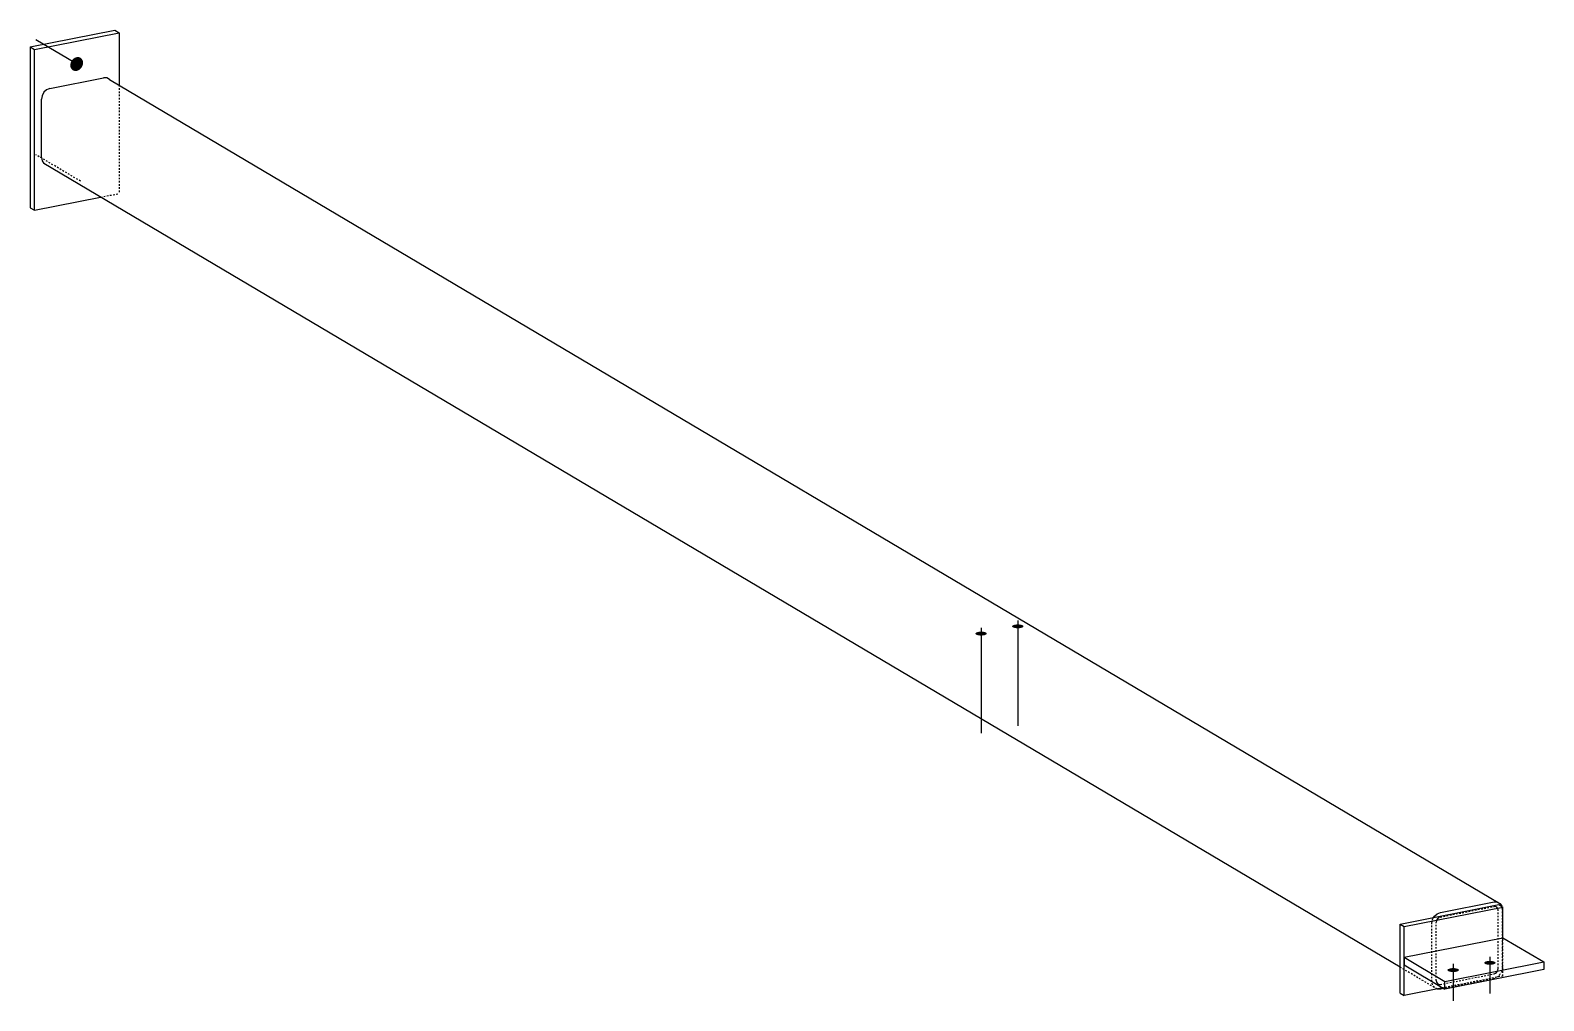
# Model space of a CAD drawing. Header units: millimetres. Extents: x 24 to 25853, y 3 to 1208.
# Drawn here: x 24 to 1881, y 18 to 1208 of the extents above; entities that cross this region are included whole.
import ezdxf

# ---------------------------------------------------------------- set-up
doc = ezdxf.new("R2010")
doc.units = ezdxf.units.MM
doc.linetypes.add('DXK_LINE_DOT2', pattern=[3.9198, 1.9599, -1.9599])
doc.layers.add('STÅL', color=7, linetype='Continuous')

msp = doc.modelspace()

# ---------------------------------------------------------------- hatches: boundary and pattern name
at = {"layer": 'STÅL', "linetype": 'Continuous'}
for points in [[(74.7, 1170.6), (75.8, 1172.2), (77.1, 1173.5), (78.6, 1174.5), (80.2, 1175.1), (81.8, 1175.5), (83.4, 1175.4), (84.9, 1175), (86.2, 1174.2), (87.3, 1173.1), (88.1, 1171.7), (88.6, 1170.2), (88.8, 1168.4), (88.6, 1166.6), (88.1, 1164.9), (87.3, 1163.2), (86.2, 1161.6), (84.9, 1160.3), (83.4, 1159.3), (81.8, 1158.6), (80.1, 1158.3), (78.5, 1158.4), (77.1, 1158.8), (75.7, 1159.6), (74.7, 1160.7), (73.8, 1162.1), (73.3, 1163.6), (73.2, 1165.4), (73.3, 1167.2), (73.8, 1168.9)], [(1190.9, 465.7), (1189.5, 465.7), (1188.1, 465.9), (1186.8, 466.1), (1185.7, 466.5), (1184.9, 466.9), (1184.3, 467.3), (1184, 467.8), (1184, 468.3), (1184.3, 468.8), (1184.9, 469.3), (1185.7, 469.7), (1186.8, 470), (1188.1, 470.3), (1189.5, 470.4), (1190.9, 470.5), (1192.4, 470.4), (1193.8, 470.3), (1195.1, 470), (1196.1, 469.7), (1197, 469.3), (1197.6, 468.8), (1197.9, 468.3), (1197.9, 467.8), (1197.6, 467.3), (1197, 466.9), (1196.1, 466.5), (1195.1, 466.1), (1193.8, 465.9), (1192.4, 465.7)], [(1236, 474.6), (1234.5, 474.6), (1233.1, 474.8), (1231.9, 475), (1230.8, 475.4), (1229.9, 475.8), (1229.3, 476.2), (1229, 476.7), (1229, 477.2), (1229.3, 477.7), (1229.9, 478.2), (1230.8, 478.6), (1231.9, 478.9), (1233.1, 479.1), (1234.5, 479.3), (1236, 479.4), (1237.4, 479.3), (1238.8, 479.1), (1240.1, 478.9), (1241.2, 478.6), (1242, 478.2), (1242.6, 477.7), (1242.9, 477.2), (1242.9, 476.7), (1242.6, 476.2), (1242, 475.8), (1241.2, 475.4), (1240.1, 475), (1238.8, 474.8), (1237.4, 474.6)], [(1770.3, 52.8), (1768.8, 52.9), (1767.5, 53), (1766.2, 53.3), (1765.1, 53.6), (1764.2, 54), (1763.6, 54.5), (1763.3, 55), (1763.3, 55.5), (1763.6, 55.9), (1764.2, 56.4), (1765.1, 56.8), (1766.2, 57.1), (1767.5, 57.4), (1768.8, 57.6), (1770.3, 57.6), (1771.8, 57.6), (1773.2, 57.4), (1774.4, 57.1), (1775.5, 56.8), (1776.4, 56.4), (1777, 55.9), (1777.3, 55.5), (1777.3, 55), (1777, 54.5), (1776.4, 54), (1775.5, 53.6), (1774.4, 53.3), (1773.2, 53), (1771.8, 52.9)], [(1815.3, 61.7), (1813.9, 61.8), (1812.5, 61.9), (1811.2, 62.2), (1810.1, 62.5), (1809.3, 62.9), (1808.7, 63.4), (1808.4, 63.9), (1808.4, 64.4), (1808.7, 64.8), (1809.3, 65.3), (1810.1, 65.7), (1811.2, 66), (1812.5, 66.3), (1813.9, 66.4), (1815.3, 66.5), (1816.8, 66.4), (1818.2, 66.3), (1819.5, 66), (1820.5, 65.7), (1821.4, 65.3), (1822, 64.8), (1822.3, 64.4), (1822.3, 63.9), (1822, 63.4), (1821.4, 62.9), (1820.5, 62.5), (1819.5, 62.2), (1818.2, 61.9), (1816.8, 61.8)]]:
    msp.add_hatch(color=96, dxfattribs=at).paths.add_polyline_path(points)

# ---------------------------------------------------------------- linework, layer by layer
at = {"layer": 'STÅL', "color": 2, "linetype": 'Continuous'}
for p, q in [((24, 1187.8), (127.9, 1208.3)), ((127.9, 1208.3), (132.9, 1205.3)), ((29, 1184.8), (132.9, 1205.3)), ((132.9, 1205.3), (132.9, 1141.1)), ((24, 1187.8), (24, 990.5)), ((24, 1187.8), (29, 1184.8)), ((29, 987.5), (29, 1184.8)), ((44.1, 1135.3), (40.7, 1132.2)), ((48.1, 1136.9), (44.1, 1135.3)), ((48.1, 1136.9), (113.9, 1149.9)), ((117.8, 1149.8), (113.9, 1149.9)), ((121.2, 1148), (117.8, 1149.8)), ((121.2, 1148), (1827.7, 137.1)), ((38.5, 1128), (37.7, 1123.6)), ((37.7, 1052.2), (37.7, 1123.6)), ((40.7, 1132.2), (38.5, 1128)), ((37.7, 1052.2), (38.5, 1048)), ((38.5, 1048), (40.7, 1044.8)), ((1705.2, 58.8), (40.7, 1044.8)), ((29, 987.5), (110.3, 1003.5)), ((24, 990.5), (29, 987.5)), ((1705.2, 111.5), (1826.4, 135.5)), ((1710.2, 108.6), (1831.4, 132.5)), ((1754.6, 126), (1820.4, 139)), ((1820.4, 139), (1824.3, 138.9)), ((1824.3, 138.9), (1827.7, 137.1)), ((1826.4, 135.5), (1831.4, 132.5)), ((1827.7, 137.1), (1830, 133.9)), ((1830.1, 133.3), (1830, 133.9)), ((1831.4, 94.9), (1831.4, 132.5)), ((1705.2, 27), (1705.2, 111.5)), ((1705.2, 111.5), (1710.2, 108.6)), ((1746.3, 119.7), (1747.2, 121.2)), ((1747.2, 121.2), (1750.6, 124.3)), ((1750.6, 124.3), (1754.6, 126)), ((1710.2, 24), (1710.2, 108.6)), ((1710.2, 71), (1831.4, 94.9)), ((1831.4, 94.9), (1881.4, 65.3)), ((1710.2, 71), (1710.2, 61.6)), ((1710.2, 71), (1760.2, 41.4)), ((1710.2, 61.6), (1760.2, 32)), ((1760.2, 41.4), (1881.4, 65.3)), ((1881.4, 55.9), (1760.2, 32)), ((1881.4, 65.3), (1881.4, 55.9)), ((1760.2, 32), (1760.2, 41.4)), ((1705.2, 27), (1710.2, 24)), ((1757.8, 33.4), (1710.2, 24)), ((1751.1, 32.1), (1754.6, 32)), ((1758.7, 32.8), (1754.6, 32))]:
    msp.add_line(p, q, dxfattribs=at)
at = {"layer": 'STÅL', "color": 96, "linetype": 'Continuous'}
for p, q in [((85.6, 1164.2), (31, 1196.5)), ((1236, 484), (1236, 354.8)), ((1190.9, 475.1), (1190.9, 345.9)), ((1770.3, 62.7), (1770.3, 17.6)), ((1815.3, 71.6), (1815.3, 26.5))]:
    msp.add_line(p, q, dxfattribs=at)
at = {"layer": 'STÅL', "color": 7, "linetype": 'DXK_LINE_DOT2'}
for p, q in [((132.9, 1141.1), (132.9, 1008)), ((110.3, 1003.5), (132.9, 1008)), ((1754.6, 120.3), (1820.4, 133.3)), ((1822.4, 133.3), (1820.4, 133.3)), ((1824, 132.4), (1822.4, 133.3)), ((1825.2, 130.8), (1824, 132.4)), ((1825.6, 128.7), (1825.2, 130.8)), ((1830.8, 129.8), (1830.1, 133.3)), ((1744.2, 112.7), (1745, 117.1)), ((1744.2, 41.2), (1744.2, 112.7)), ((1745, 117.1), (1746.3, 119.7)), ((1749.8, 115.9), (1749.4, 113.7)), ((1749.4, 42.3), (1749.4, 113.7)), ((1750.9, 118), (1749.8, 115.9)), ((1752.6, 119.5), (1750.9, 118)), ((1754.6, 120.3), (1752.6, 119.5)), ((1825.6, 57.3), (1825.6, 128.7)), ((1830.8, 58.3), (1830.8, 129.8)), ((1831.4, 47.9), (1831.4, 94.9)), ((1747.2, 33.9), (1705.2, 58.8)), ((1825.2, 55.1), (1825.6, 57.3)), ((1830.8, 58.3), (1830, 53.9)), ((1745, 37.1), (1744.2, 41.2)), ((1749.4, 42.3), (1749.8, 40.2)), ((1749.8, 40.2), (1750.9, 38.6)), ((1750.9, 38.6), (1752.6, 37.7)), ((1752.6, 37.7), (1754.6, 37.6)), ((1754.6, 37.6), (1820.4, 50.6)), ((1831.4, 47.9), (1757.8, 33.4)), ((1820.4, 45), (1758.7, 32.8)), ((1820.4, 50.6), (1822.4, 51.5)), ((1824.3, 46.7), (1820.4, 45)), ((1822.4, 51.5), (1824, 53)), ((1824, 53), (1825.2, 55.1)), ((1827.7, 49.8), (1824.3, 46.7)), ((1830, 53.9), (1827.7, 49.8)), ((1747.2, 33.9), (1745, 37.1)), ((1750.6, 32.1), (1747.2, 33.9)), ((1750.6, 32.1), (1751.1, 32.1))]:
    msp.add_line(p, q, dxfattribs=at)
at = {"layer": 'STÅL', "color": 96, "linetype": 'DXK_LINE_DOT2'}
msp.add_line((85.6, 1023.2), (31, 1055.6), dxfattribs=at)

doc.saveas('drawing.dxf')
